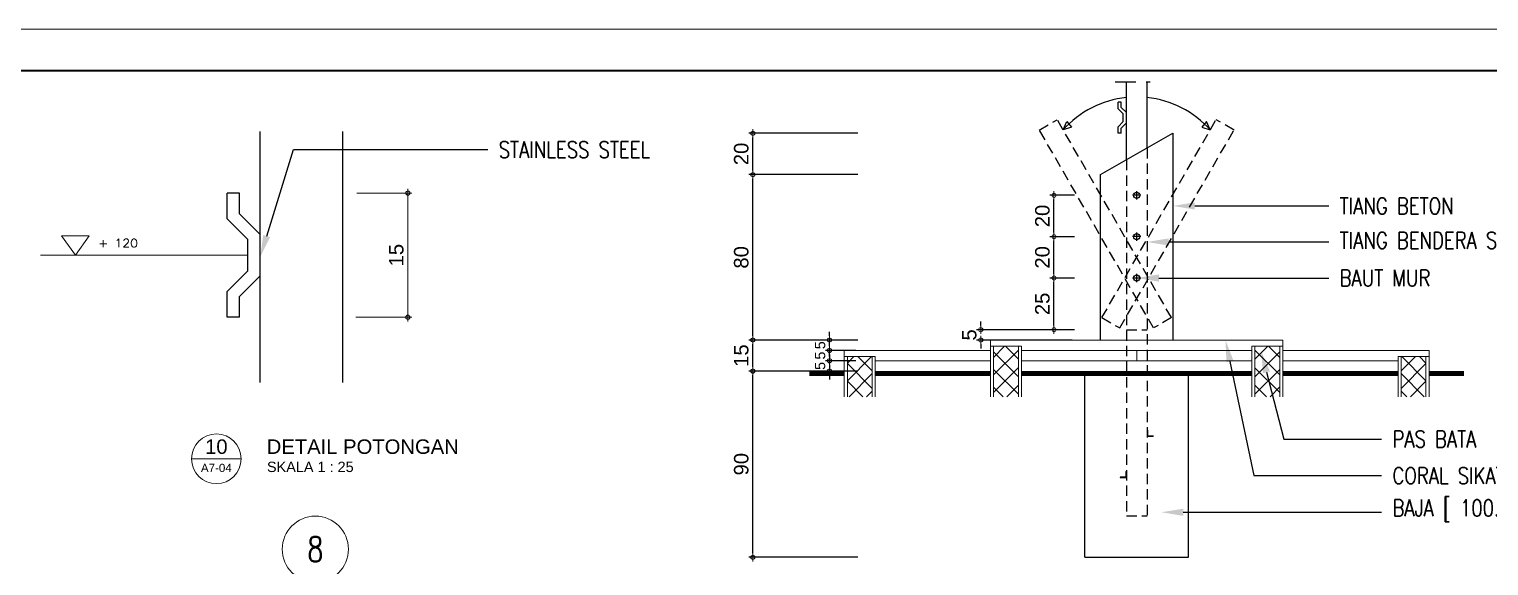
# Model space of a CAD drawing. Header units: millimetres. Extents: x -11 to 1625, y -267 to 180.
# Drawn here: x 857.8 to 893.1, y -4.97 to 8 of the extents above; entities that cross this region are included whole.
import ezdxf
from ezdxf import colors
from ezdxf.entities.mleader import LeaderData, LeaderLine
from ezdxf.enums import TextEntityAlignment as Align
from ezdxf.math import Vec2, Vec3

# ---------------------------------------------------------------- set-up
doc = ezdxf.new("R2010")
doc.units = ezdxf.units.MM
doc.linetypes.add('DASHDOT', pattern=[1, 0.5, -0.25, 0, -0.25])
doc.linetypes.add('HIDDEN', pattern=[0.375, 0.25, -0.125])
for name, color, linetype, lineweight in [('ARSIR WARNA', 43, 'Continuous', 0), ('DIMENSI', 8, 'Continuous', 9), ('dinding', 5, 'Continuous', 15), ('GRS KOP', 1, 'Continuous', 35), ('kop', 7, 'Continuous', 20), ('not', 7, 'Continuous', 20), ('TEXT KETERANGAN', 7, 'Continuous', 9), ('u', 6, 'Continuous', 20)]:
    doc.layers.add(name, color=color, linetype=linetype, lineweight=lineweight)
doc.layers.add('BESI', color=10, linetype='Continuous')
doc.styles.add('ATTR', font='romans.shx', dxfattribs={"width": 0.8, "height": 1.735066})
doc.styles.add('BARU', font='complex.shx')
doc.styles.add('S', font='SIMPLEX', dxfattribs={"width": 1.1})
doc.styles.get("Standard").update_dxf_attribs({"font": 'ARIALUNI.TTF'})
doc.dimstyles.new('SK 50', dxfattribs={"dimtxt": 0.25, "dimasz": 0.1, "dimexe": 0, "dimexo": 0, "dimgap": 0.1, "dimtad": 1, "dimdec": 0, "dimlfac": 50, "dimzin": 12, "dimdsep": 46, "dimtxsty": 'Standard', "dimblk": 'BULAT', "dimcen": 0.1, "dimclrd": 256, "dimclre": 256, "dimclrt": 256, "dimadec": 0, "dimazin": 3, "dimtfac": 1, "dimtdec": 0, "dimtofl": 0, "dimtmove": 0, "dimatfit": 3, "dimldrblk": 'BULAT', "dimfxl": 0, "dimtolj": 1, "dimtzin": 0, "dimlwd": -1, "dimlwe": -1, "dimarcsym": 0})
doc.dimstyles.new('SK-25', dxfattribs={"dimtxt": 0.25, "dimasz": 0.1, "dimexe": 0.1, "dimexo": 0, "dimgap": 0.1, "dimtad": 1, "dimdec": 0, "dimlfac": 25, "dimzin": 12, "dimdsep": 46, "dimtxsty": 'Standard', "dimblk": 'BULAT', "dimcen": 0.1, "dimclrd": 256, "dimadec": 0, "dimazin": 3, "dimtfac": 1, "dimtdec": 0, "dimtofl": 0, "dimtmove": 0, "dimatfit": 3, "dimldrblk": 'BULAT', "dimfxl": 0, "dimtolj": 1, "dimtzin": 0, "dimarcsym": 0})

# ---------------------------------------------------------------- blocks, each defined once
blk = doc.blocks.new('BULAT')
for p, q in [((-1, 0), (1, 0)), ((0, -1), (0, 1))]:
    blk.add_line(p, q)
blk.add_circle((0, 0), 0.5)
blk = doc.blocks.new('*D483')
at = {"layer": 'Defpoints', "color": 0}
for p in [(875.299, -0.265), (877.842, -0.265), (877.842, -4.765)]:
    blk.add_point(p, dxfattribs=at)
at = {"layer": 'u', "color": 0, "lineweight": -2}
for p, q in [((877.842, -0.265), (875.199, -0.265)), ((877.842, -4.765), (875.199, -4.765))]:
    blk.add_line(p, q, dxfattribs=at)
at = {"layer": 'u', "lineweight": -2}
blk.add_line((875.299, -4.665), (875.299, -0.365), dxfattribs=at)
at = {"layer": 'u', "lineweight": -2, "xscale": 0.1, "yscale": 0.1, "zscale": 0.1}
for p, rotation in [((875.299, -0.265), 90), ((875.299, -4.765), 270)]:
    blk.add_blockref('BULAT', p, dxfattribs=dict(at, rotation=rotation))
at = {"layer": 'u', "color": 0, "insert": (875.02, -2.515), "char_height": 0.35, "attachment_point": 5, "rotation": 90}
blk.add_mtext('\\A1;90', dxfattribs=at)
blk = doc.blocks.new('*D484')
at = {"layer": 'Defpoints', "color": 0}
for p in [(875.299, 0.485), (877.842, 0.485), (877.842, -0.265)]:
    blk.add_point(p, dxfattribs=at)
at = {"layer": 'u', "color": 0, "lineweight": -2}
for p, q in [((877.842, 0.485), (875.199, 0.485)), ((877.842, -0.265), (875.199, -0.265))]:
    blk.add_line(p, q, dxfattribs=at)
at = {"layer": 'u', "lineweight": -2}
blk.add_line((875.299, -0.165), (875.299, 0.385), dxfattribs=at)
at = {"layer": 'u', "lineweight": -2, "xscale": 0.1, "yscale": 0.1, "zscale": 0.1}
for p, rotation in [((875.299, 0.485), 90), ((875.299, -0.265), 270)]:
    blk.add_blockref('BULAT', p, dxfattribs=dict(at, rotation=rotation))
at = {"layer": 'u', "color": 0, "insert": (875.02, 0.11), "char_height": 0.35, "attachment_point": 5, "rotation": 90}
blk.add_mtext('\\A1;15', dxfattribs=at)
blk = doc.blocks.new('*D485')
at = {"layer": 'Defpoints', "color": 0}
for p in [(875.299, 4.485), (877.842, 4.485), (877.842, 0.485)]:
    blk.add_point(p, dxfattribs=at)
at = {"layer": 'u', "color": 0, "lineweight": -2}
for p, q in [((877.842, 4.485), (875.199, 4.485)), ((877.842, 0.485), (875.199, 0.485))]:
    blk.add_line(p, q, dxfattribs=at)
at = {"layer": 'u', "lineweight": -2}
blk.add_line((875.299, 0.585), (875.299, 4.385), dxfattribs=at)
at = {"layer": 'u', "lineweight": -2, "xscale": 0.1, "yscale": 0.1, "zscale": 0.1}
for p, rotation in [((875.299, 4.485), 90), ((875.299, 0.485), 270)]:
    blk.add_blockref('BULAT', p, dxfattribs=dict(at, rotation=rotation))
at = {"layer": 'u', "color": 0, "insert": (875.02, 2.485), "char_height": 0.35, "attachment_point": 5, "rotation": 90}
blk.add_mtext('\\A1;80', dxfattribs=at)
blk = doc.blocks.new('*D486')
at = {"layer": 'Defpoints', "color": 0}
for p in [(875.299, 5.485), (877.842, 5.485), (877.842, 4.485)]:
    blk.add_point(p, dxfattribs=at)
at = {"layer": 'u', "color": 0, "lineweight": -2}
for p, q in [((877.842, 5.485), (875.199, 5.485)), ((877.842, 4.485), (875.199, 4.485))]:
    blk.add_line(p, q, dxfattribs=at)
at = {"layer": 'u', "lineweight": -2}
blk.add_line((875.299, 4.585), (875.299, 5.385), dxfattribs=at)
at = {"layer": 'u', "lineweight": -2, "xscale": 0.1, "yscale": 0.1, "zscale": 0.1}
for p, rotation in [((875.299, 5.485), 90), ((875.299, 4.485), 270)]:
    blk.add_blockref('BULAT', p, dxfattribs=dict(at, rotation=rotation))
at = {"layer": 'u', "color": 0, "insert": (875.02, 4.985), "char_height": 0.35, "attachment_point": 5, "rotation": 90}
blk.add_mtext('\\A1;20', dxfattribs=at)
blk = doc.blocks.new('*D487')
at = {"layer": 'Defpoints', "color": 0}
for p in [(882.581, 1.985), (883.081, 1.985), (883.081, 0.735)]:
    blk.add_point(p, dxfattribs=at)
at = {"layer": 'u', "color": 0, "lineweight": -2}
for p, q in [((883.081, 1.985), (882.481, 1.985)), ((883.081, 0.735), (882.481, 0.735))]:
    blk.add_line(p, q, dxfattribs=at)
at = {"layer": 'u', "lineweight": -2}
blk.add_line((882.581, 0.835), (882.581, 1.885), dxfattribs=at)
at = {"layer": 'u', "lineweight": -2, "xscale": 0.1, "yscale": 0.1, "zscale": 0.1}
for p, rotation in [((882.581, 1.985), 90), ((882.581, 0.735), 270)]:
    blk.add_blockref('BULAT', p, dxfattribs=dict(at, rotation=rotation))
at = {"layer": 'u', "color": 0, "insert": (882.302, 1.36), "char_height": 0.35, "attachment_point": 5, "rotation": 90}
blk.add_mtext('\\A1;25', dxfattribs=at)
blk = doc.blocks.new('*D488')
at = {"layer": 'Defpoints', "color": 0}
for p in [(882.581, 2.985), (883.081, 2.985), (883.081, 1.985)]:
    blk.add_point(p, dxfattribs=at)
at = {"layer": 'u', "color": 0, "lineweight": -2}
for p, q in [((883.081, 2.985), (882.481, 2.985)), ((883.081, 1.985), (882.481, 1.985))]:
    blk.add_line(p, q, dxfattribs=at)
at = {"layer": 'u', "lineweight": -2}
blk.add_line((882.581, 2.085), (882.581, 2.885), dxfattribs=at)
at = {"layer": 'u', "lineweight": -2, "xscale": 0.1, "yscale": 0.1, "zscale": 0.1}
for p, rotation in [((882.581, 2.985), 90), ((882.581, 1.985), 270)]:
    blk.add_blockref('BULAT', p, dxfattribs=dict(at, rotation=rotation))
at = {"layer": 'u', "color": 0, "insert": (882.302, 2.485), "char_height": 0.35, "attachment_point": 5, "rotation": 90}
blk.add_mtext('\\A1;20', dxfattribs=at)
blk = doc.blocks.new('*D489')
at = {"layer": 'Defpoints', "color": 0}
for p in [(882.581, 3.985), (883.081, 3.985), (883.081, 2.985)]:
    blk.add_point(p, dxfattribs=at)
at = {"layer": 'u', "color": 0, "lineweight": -2}
for p, q in [((883.081, 3.985), (882.481, 3.985)), ((883.081, 2.985), (882.481, 2.985))]:
    blk.add_line(p, q, dxfattribs=at)
at = {"layer": 'u', "lineweight": -2}
blk.add_line((882.581, 3.085), (882.581, 3.885), dxfattribs=at)
at = {"layer": 'u', "lineweight": -2, "xscale": 0.1, "yscale": 0.1, "zscale": 0.1}
for p, rotation in [((882.581, 3.985), 90), ((882.581, 2.985), 270)]:
    blk.add_blockref('BULAT', p, dxfattribs=dict(at, rotation=rotation))
at = {"layer": 'u', "color": 0, "insert": (882.302, 3.485), "char_height": 0.35, "attachment_point": 5, "rotation": 90}
blk.add_mtext('\\A1;20', dxfattribs=at)
blk = doc.blocks.new('*D490')
at = {"layer": 'Defpoints', "color": 0}
for p in [(883.018, 0.735), (880.811, 0.485), (883.018, 0.485)]:
    blk.add_point(p, dxfattribs=at)
at = {"layer": 'u', "color": 0, "lineweight": -2}
for p, q in [((883.018, 0.735), (880.711, 0.735)), ((883.018, 0.485), (880.711, 0.485))]:
    blk.add_line(p, q, dxfattribs=at)
at = {"layer": 'u', "lineweight": -2}
for p, q in [((880.811, 0.835), (880.811, 0.935)), ((880.811, 0.385), (880.811, 0.285))]:
    blk.add_line(p, q, dxfattribs=at)
at = {"layer": 'u', "lineweight": -2, "xscale": 0.1, "yscale": 0.1, "zscale": 0.1}
for p, rotation in [((880.811, 0.735), 270), ((880.811, 0.485), 90)]:
    blk.add_blockref('BULAT', p, dxfattribs=dict(at, rotation=rotation))
at = {"layer": 'u', "color": 0, "insert": (880.533, 0.61), "char_height": 0.35, "attachment_point": 5, "rotation": 90}
blk.add_mtext('\\A1;5', dxfattribs=at)
blk = doc.blocks.new('*D491')
at = {"layer": 'Defpoints', "color": 0}
for p in [(877.787, 0.485), (877.153, 0.235), (877.787, 0.235)]:
    blk.add_point(p, dxfattribs=at)
at = {"layer": 'u', "color": 0, "lineweight": -2}
for p, q in [((877.787, 0.485), (877.053, 0.485)), ((877.787, 0.235), (877.053, 0.235))]:
    blk.add_line(p, q, dxfattribs=at)
at = {"layer": 'u', "lineweight": -2}
for p, q in [((877.153, 0.585), (877.153, 0.685)), ((877.153, 0.135), (877.153, 0.035))]:
    blk.add_line(p, q, dxfattribs=at)
at = {"layer": 'u', "lineweight": -2, "xscale": 0.1, "yscale": 0.1, "zscale": 0.1}
for p, rotation in [((877.153, 0.485), 270), ((877.153, 0.235), 90)]:
    blk.add_blockref('BULAT', p, dxfattribs=dict(at, rotation=rotation))
at = {"layer": 'u', "color": 0, "insert": (876.926, 0.36), "char_height": 0.25, "attachment_point": 5, "rotation": 90}
blk.add_mtext('\\A1;5', dxfattribs=at)
blk = doc.blocks.new('*D492')
at = {"layer": 'Defpoints', "color": 0}
for p in [(877.787, 0.235), (877.153, -0.015), (877.787, -0.015)]:
    blk.add_point(p, dxfattribs=at)
at = {"layer": 'u', "lineweight": -2}
for p, q in [((877.153, 0.335), (877.153, 0.435)), ((877.153, -0.115), (877.153, -0.215))]:
    blk.add_line(p, q, dxfattribs=at)
at = {"layer": 'u', "color": 0, "lineweight": -2}
for p, q in [((877.787, 0.235), (877.053, 0.235)), ((877.787, -0.015), (877.053, -0.015))]:
    blk.add_line(p, q, dxfattribs=at)
at = {"layer": 'u', "lineweight": -2, "xscale": 0.1, "yscale": 0.1, "zscale": 0.1}
for p, rotation in [((877.153, 0.235), 270), ((877.153, -0.015), 90)]:
    blk.add_blockref('BULAT', p, dxfattribs=dict(at, rotation=rotation))
at = {"layer": 'u', "color": 0, "insert": (876.926, 0.11), "char_height": 0.25, "attachment_point": 5, "rotation": 90}
blk.add_mtext('\\A1;5', dxfattribs=at)
blk = doc.blocks.new('*D493')
at = {"layer": 'Defpoints', "color": 0}
for p in [(877.153, -0.265), (877.787, -0.015), (877.787, -0.265)]:
    blk.add_point(p, dxfattribs=at)
at = {"layer": 'u', "lineweight": -2}
for p, q in [((877.153, 0.085), (877.153, 0.185)), ((877.153, -0.365), (877.153, -0.465))]:
    blk.add_line(p, q, dxfattribs=at)
at = {"layer": 'u', "color": 0, "lineweight": -2}
for p, q in [((877.787, -0.015), (877.053, -0.015)), ((877.787, -0.265), (877.053, -0.265))]:
    blk.add_line(p, q, dxfattribs=at)
at = {"layer": 'u', "lineweight": -2, "xscale": 0.1, "yscale": 0.1, "zscale": 0.1}
for p, rotation in [((877.153, -0.015), 270), ((877.153, -0.265), 90)]:
    blk.add_blockref('BULAT', p, dxfattribs=dict(at, rotation=rotation))
at = {"layer": 'u', "color": 0, "insert": (876.926, -0.14), "char_height": 0.25, "attachment_point": 5, "rotation": 90}
blk.add_mtext('\\A1;5', dxfattribs=at)
blk = doc.blocks.new('NAV')
blk.add_circle((0, -0.4), 0.4)
at = {"style": 'S', "width": 0.75, "flags": 4}
blk.add_attdef('AV', text='', height=0.3, dxfattribs=at).set_placement((0, -0.4), align=Align.MIDDLE)
blk = doc.blocks.new('*D501')
at = {"layer": 'Defpoints', "color": 0, "ltscale": 0.15}
for p in [(865.725, 4.038), (866.957, 4.038), (865.697, 1.038)]:
    blk.add_point(p, dxfattribs=at)
at = {"layer": 'u', "ltscale": 0.15}
for p, q in [((865.725, 4.038), (866.957, 4.038)), ((866.957, 1.138), (866.957, 3.938)), ((865.697, 1.038), (866.957, 1.038))]:
    blk.add_line(p, q, dxfattribs=at)
at = {"layer": 'u', "ltscale": 0.15, "xscale": 0.1, "yscale": 0.1, "zscale": 0.1}
for p, rotation in [((866.957, 4.038), 90), ((866.957, 1.038), 270)]:
    blk.add_blockref('BULAT', p, dxfattribs=dict(at, rotation=rotation))
at = {"layer": 'u', "ltscale": 0.15, "insert": (866.678, 2.538), "char_height": 0.35, "attachment_point": 5, "rotation": 90}
blk.add_mtext('\\A1;15', dxfattribs=at)
blk = doc.blocks.new('CATATAN2')
at = {"style": 'S', "width": 1.1, "flags": 4}
blk.add_attdef('CAT', (0, -0.125), '', height=0.2, dxfattribs=at)
blk = doc.blocks.new('kop')
at = {"layer": 'GRS KOP'}
blk.add_lwpolyline([(1, 54), (83, 54), (83, 1), (1, 1)], close=True, dxfattribs=at)
at = {"layer": 'kop', "color": 7}
for p, q in [((84, 55), (0, 55)), ((0, 0), (84, 0))]:
    blk.add_line(p, q, dxfattribs=at)
at = {"layer": 'kop', "style": 'BARU', "flags": 4}
for p, height in [((73.8, 5.4), 0.35), ((80.303, 5.382), 0.25), ((73.8, 4.9), 0.35), ((80.303, 4.882), 0.25), ((73.8, 4.4), 0.35), ((80.303, 4.382), 0.25)]:
    blk.add_attdef('-', p, '', height=height, dxfattribs=at)
at = {"layer": 'kop', "flags": 4}
for tag, p in [('AR-00', (78.057, 2.648)), ('00', (81.238, 2.647))]:
    blk.add_attdef(tag, text='', height=0.35, dxfattribs=at).set_placement(p, align=Align.MIDDLE)
blk = doc.blocks.new('Ndtpd')
blk.add_line((0.747, 0), (-0.747, 0))
blk.add_circle((0, 0), 0.747)
at = {"flags": 4}
for tag, height, p in [('NO', 0.5, (0, 0.148)), ('NOLBR', 0.3, (0, -0.398))]:
    blk.add_attdef(tag, text='', height=height, dxfattribs=at).set_placement(p, align=Align.CENTER)
for tag, p, height in [('NDTPD', (1.516, 0.148), 0.5), ('SKALA', (1.523, -0.398), 0.3)]:
    blk.add_attdef(tag, p, '', height=height, dxfattribs=at)

msp = doc.modelspace()

# ---------------------------------------------------------------- hatches: boundary and pattern name
at = {"layer": 'ARSIR WARNA'}
h = msp.add_hatch(dxfattribs=at)
h.set_pattern_fill('_USER', color=256, scale=0.3, angle=45, style=0, double=1, pattern_type=0)
h.set_pattern_definition([(45, (852.9725, -16.62583), (-0.212132, 0.212132), []), (135, (852.9725, -16.62583), (-0.212132, -0.212132), [])])
h.paths.add_polyline_path([(891.5770033, 0.0851889), (890.9770033, 0.0851889), (890.9770033, -0.8833462), (891.5770033, -0.8833462)])
h.paths.add_polyline_path([(888.0414694, 0.3351889), (887.4414694, 0.3351889), (887.4414694, -0.8833462), (888.0414694, -0.8833462)])
h.paths.add_polyline_path([(881.7204016, 0.3351889), (881.1204016, 0.3351889), (881.1204016, -0.8833462), (881.7204016, -0.8833462)])
h.paths.add_polyline_path([(878.1848677, 0.0851889), (877.5848677, 0.0851889), (877.5848677, -0.8833462), (878.1848677, -0.8833462)])

# ---------------------------------------------------------------- linework, layer by layer
at = {"layer": 'BESI', "linetype": 'DASHDOT'}
msp.add_line((884.0608987, 6.728576), (885.0608987, 6.728576), dxfattribs=at)
at = {"layer": 'BESI'}
for p, q in [((884.3309355, 4.8423318), (884.3309355, 6.7351889)), ((884.8309355, 5.1280461), (884.8309355, 6.7351889)), ((884.2059355, 6.2351889), (884.1309355, 6.2351889)), ((884.1309355, 6.0791229), (884.1309355, 6.2351889)), ((884.1309355, 6.0791229), (884.2559355, 5.9541229)), ((884.2059355, 6.1101889), (884.2059355, 6.2351889)), ((884.2059355, 6.1101889), (884.3309355, 5.9851889)), ((884.1309355, 5.6412549), (884.2559355, 5.7662549)), ((884.2059355, 5.6101889), (884.3309355, 5.7351889)), ((884.2559355, 5.7662549), (884.2559355, 5.9541229)), ((863.3867318, -0.5427796), (863.3867318, 5.5306529)), ((865.3867318, -0.5427796), (865.3867318, 5.5306529)), ((883.7059355, 4.4851889), (885.4559355, 5.4851889)), ((884.1309355, 5.4851889), (884.1309355, 5.6412549)), ((884.2059355, 5.4851889), (884.1309355, 5.4851889)), ((884.2059355, 5.4851889), (884.2059355, 5.6101889)), ((885.4559355, 5.4851889), (885.4559355, 0.4851889)), ((883.7059355, 0.4851889), (883.7059355, 4.4851889)), ((862.5867318, 3.4133746), (862.5867318, 4.0376386)), ((862.8867318, 4.0376386), (862.5867318, 4.0376386)), ((862.8867318, 3.5376386), (862.8867318, 4.0376386)), ((884.6809355, 3.9851889), (884.4809355, 3.9851889)), ((884.5809355, 3.8851889), (884.5809355, 4.0851889)), ((862.8867318, 3.5376386), (863.3867318, 3.0376386)), ((862.5867318, 3.4133746), (863.0867318, 2.9133746)), ((863.0867318, 2.1619027), (863.0867318, 2.9133746)), ((884.6809355, 2.9851889), (884.4809355, 2.9851889)), ((884.5809355, 2.8851889), (884.5809355, 3.0851889)), ((862.5867318, 1.6619027), (863.0867318, 2.1619027)), ((862.8867318, 1.5376386), (863.3867318, 2.0376386)), ((884.6809355, 1.9851889), (884.4809355, 1.9851889)), ((884.5809355, 1.8851889), (884.5809355, 2.0851889)), ((862.5867318, 1.0376386), (862.5867318, 1.6619027)), ((862.8867318, 1.0376386), (862.8867318, 1.5376386)), ((862.8867318, 1.0376386), (862.5867318, 1.0376386)), ((883.3309355, -4.7648111), (883.3309355, -0.2648111)), ((885.8309355, -4.7648111), (885.8309355, -0.2648111)), ((883.3309355, -4.7648111), (885.8309355, -4.7648111))]:
    msp.add_line(p, q, dxfattribs=at)
at = {"layer": 'BESI', "linetype": 'HIDDEN'}
for p, q in [((882.226808, 5.5626574), (882.6598207, 5.8126574)), ((885.4224419, 1.0276572), (882.6598207, 5.8126574)), ((883.7394292, 1.0276572), (886.5020503, 5.8126574)), ((886.935063, 5.5626574), (886.5020503, 5.8126574)), ((884.9894292, 0.7776572), (882.226808, 5.5626574)), ((884.1724419, 0.7776572), (886.935063, 5.5626574)), ((883.7394292, 1.0276572), (884.1724419, 0.7776572)), ((885.4224419, 1.0276572), (884.9894292, 0.7776572))]:
    msp.add_line(p, q, dxfattribs=at)
at = {"layer": 'BESI', "color": 1}
for p, q in [((882.8028013, 5.5650077), (882.8889812, 5.7657029)), ((882.8889812, 5.7657029), (883.0044875, 5.6339884)), ((886.2728899, 5.7657029), (886.1573835, 5.6339884)), ((886.3590698, 5.5650077), (886.2728899, 5.7657029)), ((883.0044875, 5.6339884), (882.8028013, 5.5650077)), ((886.1573835, 5.6339884), (886.3590698, 5.5650077))]:
    msp.add_line(p, q, dxfattribs=at)
at = {"layer": 'BESI', "color": 1, "linetype": 'HIDDEN'}
for p, q in [((884.8309355, 5.1280461), (884.8309355, -3.7648111)), ((884.3309355, 4.8423318), (884.3309355, -3.7648111)), ((884.3309355, 0.7351889), (884.8309355, 0.7351889)), ((884.9809355, -1.8298111), (884.9809355, -1.8398111)), ((884.1809355, -2.8298111), (884.1809355, -2.8398111)), ((884.3309355, -3.7648111), (884.8309355, -3.7648111))]:
    msp.add_line(p, q, dxfattribs=at)
at = {"layer": 'BESI', "color": 1, "linetype": 'Continuous'}
for p, q in [((884.8409355, -1.6898111), (884.8409355, -1.8298111)), ((884.8309355, -1.8398111), (884.9809355, -1.8398111)), ((884.8409355, -1.8298111), (884.9809355, -1.8298111)), ((884.3209355, -2.6898111), (884.3309355, -2.6898111)), ((884.3209355, -2.6898111), (884.3209355, -2.8298111)), ((884.3209355, -2.8298111), (884.1809355, -2.8298111)), ((884.1809355, -2.8398111), (884.3309355, -2.8398111))]:
    msp.add_line(p, q, dxfattribs=at)
at = {"layer": 'BESI'}
for centre in [(884.5809355, 3.9851889), (884.5809355, 2.9851889), (884.5809355, 1.9851889)]:
    msp.add_circle(centre, 0.075, dxfattribs=at)
at = {"layer": 'BESI', "color": 1}
for start, end in [(96.03322919, 138.37987228), (41.62012772, 83.96677081)]:
    msp.add_arc((884.5809355, 3.9851889), 2.3785687, start, end, dxfattribs=at)
at = {"layer": 'DIMENSI', "color": 1}
for p, q in [((858.9187546, 2.5376386), (858.5837755, 3.0059596)), ((858.5837755, 3.0059596), (859.2537337, 3.0059596)), ((858.9187546, 2.5376386), (859.2537337, 3.0059596))]:
    msp.add_line(p, q, dxfattribs=at)
at = {"layer": 'DIMENSI'}
msp.add_line((863.0867318, 2.5376386), (858.0758578, 2.5376386), dxfattribs=at)
at = {"layer": 'dinding'}
for p, q in [((881.0454016, 0.4851889), (888.1164694, 0.4851889)), ((881.0454016, -0.8833462), (881.0454016, 0.4851889)), ((881.0454016, 0.2351889), (881.0454016, 0.4851889)), ((888.1164694, -0.8833462), (888.1164694, 0.4851889)), ((877.5098677, -0.8833462), (877.5098677, 0.2351889)), ((877.5098677, 0.2351889), (881.0454016, 0.2351889)), ((878.2598677, 0.0851889), (877.5098677, 0.0851889)), ((877.5848677, -0.8833462), (877.5848677, 0.0851889)), ((878.1848677, -0.8833462), (878.1848677, 0.0851889)), ((878.2598677, -0.8833462), (878.2598677, 0.0851889)), ((881.7954016, 0.3351889), (881.0454016, 0.3351889)), ((881.1204016, -0.8833462), (881.1204016, 0.3351889)), ((881.7204016, -0.8833462), (881.7204016, 0.3351889)), ((881.7954016, -0.8833462), (881.7954016, 0.3351889)), ((881.7954016, 0.2351889), (887.3664694, 0.2351889)), ((884.5809355, -0.0148111), (884.5809355, 0.2351889)), ((887.3664694, -0.8833462), (887.3664694, 0.3351889)), ((887.3664694, 0.3351889), (888.1164694, 0.3351889)), ((887.4414694, -0.8833462), (887.4414694, 0.3351889)), ((888.0414694, -0.8833462), (888.0414694, 0.3351889)), ((888.1164694, 0.2351889), (891.6520033, 0.2351889)), ((890.9020033, -0.8833462), (890.9020033, 0.0851889)), ((890.9020033, 0.0851889), (891.6520033, 0.0851889)), ((890.9770033, -0.8833462), (890.9770033, 0.0851889)), ((891.5770033, -0.8833462), (891.5770033, 0.0851889)), ((891.6520033, -0.8833462), (891.6520033, 0.2351889)), ((878.2598677, -0.0148111), (881.0454016, -0.0148111)), ((881.7954016, -0.0148111), (887.3664694, -0.0148111)), ((888.1164694, -0.0148111), (890.9020033, -0.0148111))]:
    msp.add_line(p, q, dxfattribs=at)
at = {"layer": 'dinding', "color": 1, "linetype": 'Continuous'}
msp.add_line((884.8309355, -1.6898111), (884.8409355, -1.6898111), dxfattribs=at)
at = {"layer": 'dinding', "const_width": 0.125}
for points in [[(876.6647561, -0.3236356), (877.5098677, -0.3236356)], [(878.2598677, -0.3236356), (881.0454016, -0.3236356)], [(881.7954016, -0.3236356), (887.3664694, -0.3236356)], [(888.1164694, -0.3236356), (890.9020033, -0.3236356)], [(891.6520033, -0.3236356), (892.497115, -0.3236356)]]:
    msp.add_lwpolyline(points, dxfattribs=at)

# ---------------------------------------------------------------- block references
at = {"layer": 'DIMENSI'}
msp.add_blockref('CATATAN2', (859.4675255, 2.8540815), dxfattribs=at).add_auto_attribs({'CAT': '+ 120'})
at = {"layer": 'kop'}
msp.add_blockref('kop', (827.2141618, 8), dxfattribs=at)
at = {"layer": 'not'}
ref = msp.add_blockref('Ndtpd', (862.3259072, -2.3844977), dxfattribs=dict(at, xscale=0.803212851405533, yscale=0.8032128514056467, zscale=0.8032128514056226))
ref.add_attrib('NO', '10', dxfattribs={"layer": '0', "height": 0.35, "flags": 4}).set_placement((862.32558, -2.2659719), align=Align.CENTER)
ref.add_attrib('NDTPD', 'DETAIL POTONGAN', (863.5435919, -2.2659719), dxfattribs={"layer": '0', "height": 0.35, "flags": 4})
ref.add_attrib('NOLBR', 'A7-04', dxfattribs={"layer": '0', "height": 0.2, "flags": 4}).set_placement((862.32558, -2.7044676), align=Align.CENTER)
ref.add_attrib('SKALA', 'SKALA 1 : 25', (863.5493919, -2.7044676), dxfattribs={"layer": '0', "height": 0.25, "flags": 4})
at = {"layer": 'TEXT KETERANGAN'}
msp.add_blockref('kop', (827.2141618, -47), dxfattribs=at)
at = {"layer": 'TEXT KETERANGAN', "xscale": 2, "yscale": 2, "zscale": 2}
msp.add_blockref('NAV', (864.7205727, -3.7700521), dxfattribs=at).add_auto_attribs({'AV': '8'})

# ---------------------------------------------------------------- dimensions: what is measured, and where the dimension line sits
at = {"layer": 'u'}
for base, p1, p2, picture, middle in [((875.2985941, 5.4851889), (877.8423671, 4.4851889), (877.8423671, 5.4851889), '*D486', (875.0197741, 4.9851889)), ((875.2985941, 4.4851889), (877.8423671, 0.4851889), (877.8423671, 4.4851889), '*D485', (875.0197741, 2.4851889)), ((882.5809355, 3.9851889), (883.0809355, 2.9851889), (883.0809355, 3.9851889), '*D489', (882.3021156, 3.4851889)), ((882.5809355, 2.9851889), (883.0809355, 1.9851889), (883.0809355, 2.9851889), '*D488', (882.3021156, 2.4851889)), ((882.5809355, 1.9851889), (883.0809355, 0.7351889), (883.0809355, 1.9851889), '*D487', (882.3021156, 1.3601889)), ((875.2985941, -0.2648111), (877.8423671, -4.7648111), (877.8423671, -0.2648111), '*D483', (875.0197741, -2.5148111))]:
    dim = msp.add_linear_dim(base=base, p1=p1, p2=p2, angle=90, dimstyle='SK-25', override={"dimtxt": 0.35, "dimlfac": 20}, dxfattribs=at)
    dim.commit()
    dim.dimension.update_dxf_attribs({"geometry": picture, "text_midpoint": middle})
at = {"layer": 'u', "ltscale": 0.15}
dim = msp.add_linear_dim(base=(866.9566639, 4.0376386), p1=(865.6970343, 1.0376386), p2=(865.7250261, 4.0376386), angle=90, dimstyle='SK 50', override={"dimtxt": 0.35, "dimlfac": 5}, dxfattribs=at)
dim.commit()
dim.dimension.update_dxf_attribs({"geometry": '*D501', "text_midpoint": (866.677844, 2.5376386)})
at = {"layer": 'u'}
for base, p1, p2, override, picture, middle in [((880.8106241, 0.4851889), (883.0184355, 0.7351889), (883.0184355, 0.4851889), {"dimtxt": 0.35, "dimlfac": 20}, '*D490', (880.8106241, 0.6101889)), ((875.2985941, 0.4851889), (877.8423671, -0.2648111), (877.8423671, 0.4851889), {"dimtxt": 0.35, "dimlfac": 20}, '*D484', (875.2985941, 0.1101889)), ((877.1528674, 0.2351889), (877.7872051, 0.4851889), (877.7872051, 0.2351889), {"dimlfac": 20}, '*D491', (877.1528674, 0.3601889)), ((877.1528674, -0.0148111), (877.7872051, 0.2351889), (877.7872051, -0.0148111), {"dimlfac": 20}, '*D492', (877.1528674, 0.1101889)), ((877.1528674, -0.2648111), (877.7872051, -0.0148111), (877.7872051, -0.2648111), {"dimlfac": 20}, '*D493', (877.1528674, -0.1398111))]:
    dim = msp.add_linear_dim(base=base, p1=p1, p2=p2, angle=90, dimstyle='SK-25', override=override, dxfattribs=at)
    dim.commit()
    dim.dimension.update_dxf_attribs({"geometry": picture, "text_midpoint": middle, "dimtype": 160})

# ---------------------------------------------------------------- leaders
at = {"layer": 'TEXT KETERANGAN'}
ml = msp.add_multileader_mtext('Standard', dxfattribs=at)
ml.set_content('{\\C90;STAINLESS STEEL}', color=256, style='ATTR')
ml.set_leader_properties()
ml.build(insert=Vec2(0, 0))
ml.multileader.update_dxf_attribs({"text_left_attachment_type": 2, "text_right_attachment_type": 2, "dogleg_length": 2.367, "arrow_head_size": 0.5275085})
ctx = ml.context
ctx.base_point, ctx.char_height, ctx.arrow_head_size, ctx.landing_gap_size, ctx.plane_origin = Vec3(868.8899334, 5.0883882), 0.4, 0.5275085, 0.2637542, Vec3(873.2654637, 3.2801195)
ctx.left_attachment, ctx.right_attachment = 2, 2
notes = []
notes.append((ctx, [(0, (1, 1, 0), (864.1911872, 5.0883882), (1, 0), 4.6987463, [(0, [(863.3867318, 2.4939366)], 0, [])])]))
ctx.mtext.insert, ctx.mtext.rotation, ctx.mtext.flow_direction = Vec3(869.1536877, 5.2883882), 6.2831853072, 5
ml = msp.add_multileader_mtext('Standard', dxfattribs=at)
ml.set_content('{\\C90;TIANG BETON}', color=256, style='ATTR')
ml.set_leader_properties()
ml.build(insert=Vec2(0, 0))
ml.multileader.update_dxf_attribs({"text_left_attachment_type": 2, "text_right_attachment_type": 2, "dogleg_length": 2.367, "arrow_head_size": 0.5275085})
ctx = ml.context
ctx.base_point, ctx.char_height, ctx.arrow_head_size, ctx.landing_gap_size, ctx.plane_origin = Vec3(889.2253179, 3.7276256), 0.4, 0.5275085, 0.2637542, Vec3(892.2369245, 1.9193568)
ctx.left_attachment, ctx.right_attachment = 2, 2
notes.append((ctx, [(0, (1, 1, 0), (886.6693624, 3.7276256), (1, 0), 2.5559555, [(0, [(885.4559355, 3.7276256)], 0, [])])]))
ctx.mtext.insert, ctx.mtext.rotation, ctx.mtext.flow_direction = Vec3(889.4890722, 3.9276256), 6.2831853072, 5
ml = msp.add_multileader_mtext('Standard', dxfattribs=at)
ml.set_content('{\\C90;TIANG BENDERA STAINLESS STEEL %%C3"}', color=256, style='ATTR')
ml.set_leader_properties()
ml.build(insert=Vec2(0, 0))
ml.multileader.update_dxf_attribs({"text_left_attachment_type": 2, "text_right_attachment_type": 2, "dogleg_length": 2.367, "arrow_head_size": 0.5275085})
ctx = ml.context
ctx.base_point, ctx.char_height, ctx.arrow_head_size, ctx.landing_gap_size, ctx.plane_origin = Vec3(889.2253179, 2.8564072), 0.4, 0.5275085, 0.2637542, Vec3(892.2369245, 1.0481385)
ctx.left_attachment, ctx.right_attachment = 2, 2
notes.append((ctx, [(0, (1, 1, 0), (886.6693624, 2.8564072), (1, 0), 2.5559555, [(0, [(884.8309355, 2.8564072)], 0, [])])]))
ctx.mtext.insert, ctx.mtext.rotation, ctx.mtext.flow_direction = Vec3(889.4890722, 3.0945025), 6.2831853072, 5
ml = msp.add_multileader_mtext('Standard', dxfattribs=at)
ml.set_content('{\\C90;BAUT MUR}', color=256, style='ATTR')
ml.set_leader_properties()
ml.build(insert=Vec2(0, 0))
ml.multileader.update_dxf_attribs({"text_left_attachment_type": 2, "text_right_attachment_type": 2, "dogleg_length": 2.367, "arrow_head_size": 0.5275085})
ctx = ml.context
ctx.base_point, ctx.char_height, ctx.arrow_head_size, ctx.landing_gap_size, ctx.plane_origin = Vec3(889.2253179, 1.9851889), 0.4, 0.5275085, 0.2637542, Vec3(892.2369245, 0.1769201)
ctx.left_attachment, ctx.right_attachment = 2, 2
notes.append((ctx, [(0, (1, 1, 0), (886.6693624, 1.9851889), (1, 0), 2.5559555, [(0, [(884.5894381, 1.9851889)], 0, [])])]))
ctx.mtext.insert, ctx.mtext.rotation, ctx.mtext.flow_direction = Vec3(889.4890722, 2.1851889), 6.2831853072, 5
ml = msp.add_multileader_mtext('Standard', dxfattribs=at)
ml.set_content('{\\C90;CORAL SIKAT FIN. CLEAR COATING}', color=256, style='ATTR')
ml.set_leader_properties()
ml.build(insert=Vec2(0, 0))
ml.multileader.update_dxf_attribs({"text_left_attachment_type": 2, "text_right_attachment_type": 2, "dogleg_length": 2.367, "arrow_head_size": 0.5275085})
ctx = ml.context
ctx.base_point, ctx.char_height, ctx.arrow_head_size, ctx.landing_gap_size, ctx.plane_origin = Vec3(890.5030098, -2.7922993), 0.4, 0.5275085, 0.2637542, Vec3(892.2369245, -4.600568)
ctx.left_attachment, ctx.right_attachment = 2, 2
notes.append((ctx, [(0, (1, 1, 0), (887.4170393, -2.7922993), (1, 0), 3.0859705, [(0, [(886.7285873, 0.4851889)], 0, [])])]))
ctx.mtext.insert, ctx.mtext.rotation, ctx.mtext.flow_direction = Vec3(890.7667641, -2.5922993), 6.2831853072, 5
ml = msp.add_multileader_mtext('Standard', dxfattribs=at)
ml.set_content('{\\C90;PAS BATA}', color=256, style='ATTR')
ml.set_leader_properties()
ml.build(insert=Vec2(0, 0))
ml.multileader.update_dxf_attribs({"text_left_attachment_type": 2, "text_right_attachment_type": 2, "dogleg_length": 2.367, "arrow_head_size": 0.5275085})
ctx = ml.context
ctx.base_point, ctx.char_height, ctx.arrow_head_size, ctx.landing_gap_size, ctx.plane_origin = Vec3(890.5030098, -1.9074469), 0.4, 0.5275085, 0.2637542, Vec3(892.2369245, -3.7157156)
ctx.left_attachment, ctx.right_attachment = 2, 2
notes.append((ctx, [(0, (1, 1, 0), (888.1392544, -1.9074469), (1, 0), 2.3637554, [(0, [(887.5891979, 0.2185969)], 0, [])])]))
ctx.mtext.insert, ctx.mtext.rotation, ctx.mtext.flow_direction = Vec3(890.7667641, -1.7074469), 6.2831853072, 5
ml = msp.add_multileader_mtext('Standard', dxfattribs=at)
ml.set_content('{\\C90;BAJA [ 100.50.6}', color=256, style='ATTR')
ml.set_leader_properties()
ml.build(insert=Vec2(0, 0))
ml.multileader.update_dxf_attribs({"text_left_attachment_type": 2, "text_right_attachment_type": 2, "dogleg_length": 2.367, "arrow_head_size": 0.5275085})
ctx = ml.context
ctx.base_point, ctx.char_height, ctx.arrow_head_size, ctx.landing_gap_size, ctx.plane_origin = Vec3(890.5030098, -3.6771517), 0.4, 0.5275085, 0.2637542, Vec3(892.2369245, -5.4854204)
ctx.left_attachment, ctx.right_attachment = 2, 2
notes.append((ctx, [(0, (1, 1, 0), (886.6693624, -3.6771517), (1, 0), 3.8336474, [(0, [(885.1795725, -3.6771517)], 0, [])])]))
ctx.mtext.insert, ctx.mtext.rotation, ctx.mtext.flow_direction = Vec3(890.7667641, -3.3723897), 6.2831853072, 5
for ctx, leaders in notes:
    for number, flags, end, landing, length, lines in leaders:
        leader = LeaderData()
        leader.index, (leader.has_last_leader_line, leader.has_dogleg_vector, leader.attachment_direction) = number, flags
        leader.last_leader_point, leader.dogleg_vector, leader.dogleg_length = Vec3(end), Vec3(landing), length
        for number, points, colour, breaks in lines:
            line = LeaderLine()
            line.index, line.vertices, line.color, line.breaks = number, Vec3.list(points), colors.encode_raw_color(colour), breaks
            leader.lines.append(line)
        ctx.leaders.append(leader)

doc.saveas('drawing.dxf')
